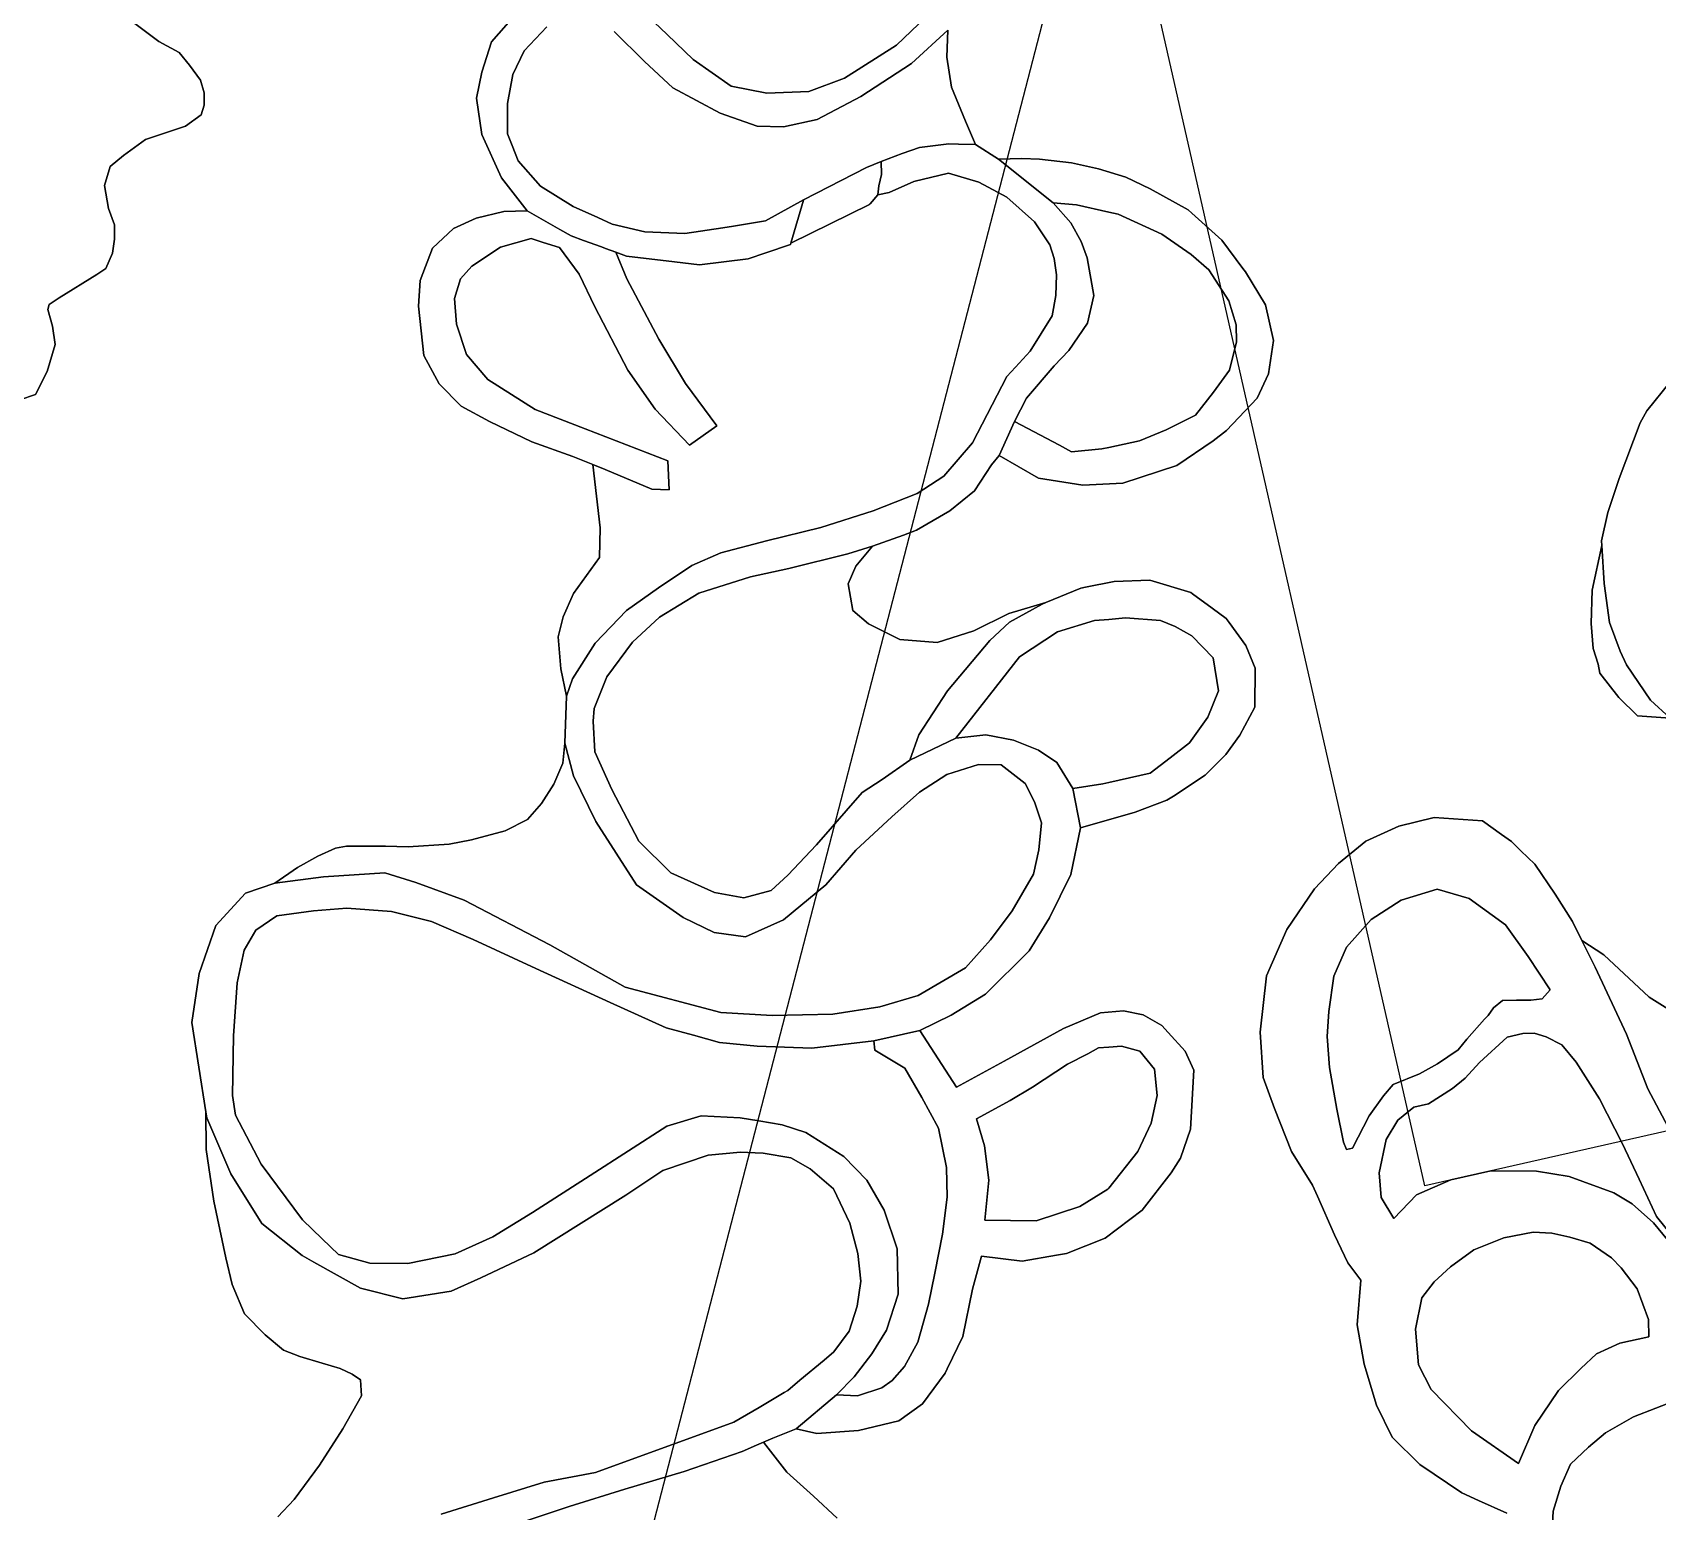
# Model space of a CAD drawing. Header units: inches. Extents: x 288635 to 1232953, y 676945 to 1655780.
# Drawn here: x 425495 to 446964, y 1026977 to 1046523 of the extents above; entities that cross this region are included whole.
import ezdxf

# ---------------------------------------------------------------- set-up
doc = ezdxf.new("R2010")
doc.units = ezdxf.units.IN
doc.header["$MEASUREMENT"] = 0
doc.layers.add('Images', color=7, linetype='Continuous')
picture_1 = doc.add_image_def('image10.jpg', size_in_pixel=(2573, 3746))
picture_2 = doc.add_image_def('image11.jpg', size_in_pixel=(2580, 3737))

msp = doc.modelspace()

# ---------------------------------------------------------------- linework, layer by layer
at = {"color": 1}
for points in [[(433447.0855, 1046905.9415), (433878.8863, 1046494.4606), (434224.327, 1046164.26), (434727.248, 1045813.7393), (435194.609, 1045722.2991), (435753.4101, 1045742.6191), (436220.771, 1045920.4195), (436911.6524, 1046357.3004), (437495.8536, 1046916.1015)], [(437495.8536, 1046916.1015), (436911.6524, 1046357.3004), (436220.771, 1045920.4195), (435753.4101, 1045742.6191), (435194.609, 1045722.2991), (434727.248, 1045813.7393), (434224.327, 1046164.26), (433878.8863, 1046494.4606), (433447.0855, 1046905.9415)], [(425326.9374, 1041666.34), (425535.2178, 1041737.4601), (425687.6181, 1042042.2607), (425794.2983, 1042397.8614), (425758.7382, 1042641.7019), (425697.7781, 1042860.1424), (425713.0181, 1042926.1825), (425845.0984, 1043017.6227), (426342.9394, 1043322.4233), (426464.8596, 1043403.7034), (426551.2198, 1043606.9038), (426576.6199, 1043789.7842), (426576.6199, 1043982.8246), (426500.4197, 1044196.185), (426444.5396, 1044500.9856), (426520.7397, 1044749.9061), (426696.8997, 1044894.8804), (426989.0003, 1045106.5475), (427518.168, 1045284.3479), (427721.3684, 1045432.5149), (427763.7018, 1045563.7485), (427763.7018, 1045724.6154), (427712.9017, 1045893.9491), (427568.9681, 1046088.6828), (427433.5011, 1046258.0165), (427162.5673, 1046401.9501), (426794.2665, 1046681.3507)], [(426794.2665, 1046681.3507), (427162.5673, 1046401.9501), (427433.5011, 1046258.0165), (427568.9681, 1046088.6828), (427712.9017, 1045893.9491), (427763.7018, 1045724.6154), (427763.7018, 1045563.7485), (427721.3684, 1045432.5149), (427518.168, 1045284.3479), (426989.0003, 1045106.5475), (426696.8997, 1044894.8804), (426520.7397, 1044749.9061), (426444.5396, 1044500.9856), (426500.4197, 1044196.185), (426576.6199, 1043982.8246), (426576.6199, 1043789.7842), (426551.2198, 1043606.9038), (426464.8596, 1043403.7034), (426342.9394, 1043322.4233), (425845.0984, 1043017.6227), (425713.0181, 1042926.1825), (425697.7781, 1042860.1424), (425758.7382, 1042641.7019), (425794.2983, 1042397.8614), (425687.6181, 1042042.2607), (425535.2178, 1041737.4601), (425326.9374, 1041666.34)], [(431882.4423, 1046763.7012), (431558.3377, 1046399.7184), (431431.3374, 1045999.6676), (431361.4873, 1045656.767), (431431.3374, 1045174.166), (431691.688, 1044602.6648), (432028.2386, 1044164.514), (431720.3427, 1044155.1722), (431354.5819, 1044068.812), (431054.8613, 1043931.6518), (430780.5408, 1043672.5712), (430617.9805, 1043245.8504), (430592.5804, 1042905.4897), (430663.7006, 1042255.2484), (430866.901, 1041879.3277), (431156.4616, 1041584.6871), (431532.3823, 1041381.4867), (432091.1834, 1041112.2461), (432634.7445, 1040919.2057), (432899.8077, 1040811.9182), (432992.6727, 1039977.2366), (432987.5927, 1039586.0758), (432642.152, 1039108.5548), (432504.9917, 1038798.6742), (432438.9516, 1038534.5137), (432474.5116, 1038112.8729), (432548.2229, 1037751.7881), (432525.7817, 1037133.103), (432499.9117, 1036868.2704), (432383.0715, 1036588.8698), (432220.5111, 1036334.8693), (432032.5508, 1036121.5089), (431737.9102, 1035974.1886), (431295.9493, 1035852.2683), (431001.3087, 1035796.3882), (430457.7476, 1035760.8282), (430158.027, 1035770.9882), (429868.4664, 1035770.9882), (429644.946, 1035770.9882), (429497.6257, 1035745.5881), (429263.9452, 1035638.9079), (428994.7047, 1035486.5076), (428695.454, 1035278.8993), (428309.3733, 1035146.8191), (427918.2125, 1034720.0982), (427694.692, 1034085.0969), (427598.1719, 1033439.9356), (427784.0497, 1032257.9434), (427789.4723, 1031763.4952), (427891.0725, 1031077.6938), (428049.8228, 1030328.3923), (428132.373, 1029979.1416), (428297.4733, 1029591.7908), (428570.5238, 1029312.3903), (428811.8243, 1029109.1898), (429027.7248, 1029026.6397), (429319.8253, 1028937.7395), (429561.1258, 1028867.8894), (429719.8761, 1028791.6892), (429827.8264, 1028715.4891), (429840.5264, 1028505.9386), (429592.8759, 1028067.7878), (429288.0753, 1027591.5368), (428950.4663, 1027136.4526), (428736.015, 1026905.505)], [(432288.8432, 1046596.0608), (431989.1226, 1046281.1002), (431841.8023, 1045966.1396), (431770.6821, 1045585.1388), (431770.6821, 1045183.818), (431831.9075, 1045030.7546), (431912.9224, 1044828.2173), (432207.563, 1044492.9366), (432639.3639, 1044223.6961), (432963.8946, 1044075.89), (433152.4449, 1043990.0156), (433584.2457, 1043888.4154), (434112.5668, 1043868.0954), (434615.4878, 1043939.2155), (434756.4549, 1043963.345), (435179.3689, 1044035.7357), (435680.7659, 1044310.5643), (435680.3381, 1044309.1015), (435679.4543, 1044306.0797), (435513.7424, 1043739.4912), (435512.8278, 1043736.364), (435508.0456, 1043720.0131), (435182.1042, 1043608.8967), (434949.2445, 1043529.5127), (434307.8932, 1043453.3125), (433977.9842, 1043492.3807), (433342.6913, 1043567.6128), (433201.4023, 1043619.214), (433065.1715, 1043668.9678), (433010.5791, 1043688.9059), (432773.1651, 1043775.6136), (432612.4398, 1043834.3133), (432459.9268, 1043920.5163), (432028.2386, 1044164.514), (431691.688, 1044602.6648), (431431.3374, 1045174.166), (431361.4873, 1045656.767), (431431.3374, 1045999.6676), (431558.3377, 1046399.7184), (431882.4423, 1046763.7012)], [(433177.8449, 1046535.1007), (433579.1657, 1046138.8599), (433955.0865, 1045793.4192), (434579.9277, 1045458.1386), (435067.6087, 1045285.4182), (435067.6087, 1045285.4182), (435418.1294, 1045275.2582), (435860.0903, 1045371.7784), (436439.2115, 1045676.579), (437109.7728, 1046113.4599), (437587.2938, 1046555.4208), (437575.1693, 1046197.1003), (437636.1294, 1045800.8595), (437822.3488, 1045352.7905), (437951.2326, 1045042.6789), (437727.7121, 1045047.7589), (437600.344, 1045050.5278), (437215.2528, 1045001.272), (436985.0648, 1044921.8968), (436707.2518, 1044818.7091), (436513.225, 1044738.0134), (435680.3381, 1044309.1015), (435680.7659, 1044310.5643), (435179.3689, 1044035.7357), (434756.4549, 1043963.345), (434615.4878, 1043939.2155), (434112.5668, 1043868.0954), (433584.2457, 1043888.4154), (433152.4449, 1043990.0156), (432963.8946, 1044075.89), (432639.3639, 1044223.6961), (432207.563, 1044492.9366), (431912.9224, 1044828.2173), (431831.9075, 1045030.7546), (431770.6821, 1045183.818), (431770.6821, 1045585.1388), (431841.8023, 1045966.1396), (431989.1226, 1046281.1002), (432288.8432, 1046596.0608)], [(437587.2938, 1046555.4208), (437109.7728, 1046113.4599), (436439.2115, 1045676.579), (435860.0903, 1045371.7784), (435418.1294, 1045275.2582), (435067.6087, 1045285.4182), (434579.9277, 1045458.1386), (433955.0865, 1045793.4192), (433579.1657, 1046138.8599), (433177.8449, 1046535.1007)], [(436125.4542, 1026889.8203), (435813.2452, 1027180.8626), (435458.7028, 1027498.3632), (435153.1525, 1027894.8749), (435274.0672, 1027948.4447), (435583.1858, 1028070.1215), (435857.5064, 1028009.1614), (436406.1475, 1028049.8014), (436939.5485, 1028176.8017), (437254.5092, 1028400.3221), (437554.2298, 1028806.723), (437581.0273, 1028862.0657), (437787.9102, 1029289.3239), (437914.9105, 1029914.1652), (438031.9253, 1030352.0257), (438570.4064, 1030285.9855), (439025.1155, 1030365.0653), (439154.6076, 1030387.5857), (439667.6886, 1030590.7861), (440155.3696, 1030961.6269), (440538.0065, 1031452.0077), (440663.3706, 1031647.4282), (440794.2884, 1032028.63), (440836.091, 1032810.7506), (440724.3307, 1033059.6711), (440497.9982, 1033308.2657), (440414.4501, 1033400.0317), (440170.6096, 1033542.272), (439906.4491, 1033593.0721), (439606.7285, 1033567.6721), (439113.9675, 1033359.3917), (438329.9384, 1032930.7139), (437701.7247, 1032587.2301), (437218.9491, 1033333.012), (437631.1919, 1033536.4558), (438083.3128, 1033815.8564), (438662.434, 1034384.8175), (438931.6745, 1034821.6984), (439211.0751, 1035395.7396), (439341.1851, 1036012.8785), (440062.5465, 1036221.1589), (440479.1074, 1036378.6393), (440567.3513, 1036432.0501), (440987.1084, 1036708.8399), (441260.3395, 1036982.0711), (441447.727, 1037238.783), (441642.4297, 1037608.0017), (441647.5097, 1038121.0827), (441525.5894, 1038420.8033), (441303.1528, 1038726.1085), (441266.5089, 1038776.4041), (441078.5431, 1038915.3353), (440821.8433, 1039105.0699), (440799.148, 1039121.8447), (440255.5869, 1039284.4051), (439783.146, 1039269.165), (439407.0014, 1039190.4371), (439346.2651, 1039177.7249), (438884.6556, 1038990.3388), (438394.9116, 1038843.661), (437929.2441, 1038616.1189), (437447.7014, 1038462.6603), (436955.5754, 1038499.702), (436537.5329, 1038706.0774), (436331.1575, 1038885.9944), (436272.9491, 1039235.2451), (436373.4909, 1039468.0789), (436591.3949, 1039735.82), (437002.7884, 1039881.9067), (437173.991, 1039947.4287), (437615.9519, 1040201.4292), (437941.0725, 1040465.5897), (438164.593, 1040811.0304), (438265.3236, 1040932.9107), (438783.4846, 1040633.1901), (439372.7658, 1040541.7499), (439901.0869, 1040567.15), (440612.2883, 1040800.8304), (441092.9246, 1041128.1992), (441268.6784, 1041264.2666), (441674.0104, 1041689.8322), (441826.4107, 1042009.8729), (441892.4508, 1042451.8337), (441785.7706, 1042924.2747), (441519.0701, 1043360.5206), (441486.4955, 1043404.3094), (441209.1895, 1043777.0814), (440811.9038, 1044133.7356), (440762.1486, 1044178.4022), (440259.2276, 1044457.8028), (439939.1869, 1044610.2031), (439579.8034, 1044721.4408), (439220.6053, 1044799.0341), (438797.309, 1044849.1372), (438564.836, 1044856.0241), (438257.7036, 1044848.9635), (437951.2326, 1045042.6789), (437822.3488, 1045352.7905), (437636.1294, 1045800.8595), (437575.1693, 1046197.1003), (437587.2938, 1046555.4208)], [(430895.0984, 1026942.6027), (431585.9798, 1027155.9631), (432256.5412, 1027364.2435), (432932.9371, 1027492.9166), (434760.9862, 1028156.7251), (435093.6294, 1028353.935), (435425.5158, 1028550.6962), (435472.1876, 1028578.3659), (435632.8899, 1028712.2845), (435952.3163, 1028978.4732), (436081.7888, 1029086.3669), (436284.9892, 1029360.6875), (436391.6694, 1029690.8881), (436437.3895, 1030021.0888), (436397.3952, 1030385.4808), (436295.1492, 1030788.1703), (436076.7088, 1031240.2912), (435766.8282, 1031504.4518), (435512.8277, 1031651.7721), (435147.067, 1031712.7322), (435043.8401, 1031717.9811), (434847.3464, 1031727.9722), (434420.6255, 1031687.3321), (433821.1843, 1031484.1317), (433333.5033, 1031159.0111), (432119.3809, 1030397.0096), (431418.3395, 1030066.8089), (431027.1787, 1029889.0085), (430387.0974, 1029787.4083), (429828.2963, 1029929.6486), (429211.6237, 1030274.4985), (429056.1348, 1030361.4495), (428522.7337, 1030783.0903), (428116.3329, 1031438.4116), (427796.2923, 1032180.0931), (427784.0497, 1032257.9434), (427598.1719, 1033439.9356), (427694.692, 1034085.0969), (427918.2125, 1034720.0982), (428309.3733, 1035146.8191), (428695.454, 1035278.8993), (429340.6153, 1035365.2595), (430148.337, 1035416.0596), (430559.8178, 1035289.0593), (431199.8991, 1035055.3789), (432327.6613, 1034466.0977), (433323.3433, 1033907.2966), (434588.2658, 1033572.0159), (435268.9872, 1033531.3758), (436066.5488, 1033551.6959), (436691.39, 1033648.2161), (437194.311, 1033795.5364), (437819.1523, 1034161.2971), (438149.353, 1034532.1378), (438438.9135, 1034913.1386), (438718.3141, 1035400.8196), (438789.4342, 1035720.8602), (438824.9943, 1036076.4609), (438733.5541, 1036355.8615), (438611.6339, 1036599.702), (438291.5932, 1036843.5425), (437991.8726, 1036848.6225), (437575.3118, 1036716.5422), (437214.6311, 1036482.8617), (436848.8704, 1036157.7411), (436371.3494, 1035715.7802), (435975.1086, 1035258.5793), (435416.3075, 1034796.2984), (434913.3865, 1034572.7779), (434501.9057, 1034628.658), (434090.4248, 1034826.7784), (433475.7436, 1035258.5793), (432937.2625, 1036096.781), (432642.6219, 1036701.3022), (432525.7817, 1037133.103), (432548.2229, 1037751.7881), (432627.3819, 1037981.4647), (432927.1025, 1038453.9057), (433343.6633, 1038885.7065), (433765.3042, 1039185.4271), (434207.2651, 1039480.0677), (434588.2658, 1039647.7081), (435192.787, 1039805.1884), (435909.0685, 1039982.9887), (436599.9499, 1040201.4292), (437184.151, 1040430.0296), (437534.6717, 1040658.6301), (437915.6725, 1041100.591), (438367.7934, 1041974.3527), (438482.7119, 1042099.11), (438676.6114, 1042309.6105), (438967.2346, 1042776.9943), (439012.9547, 1043046.2349), (439023.1147, 1043320.5554), (438992.6346, 1043533.9158), (438936.7545, 1043716.7962), (438733.5541, 1044021.5968), (438367.7934, 1044346.7175), (437996.9527, 1044544.8379), (437595.6319, 1044661.6781), (437139.8464, 1044552.8024), (436814.4082, 1044409.9271), (436664.9313, 1044375.5558), (436676.5906, 1044497.9788), (436711.2205, 1044648.0525), (436707.2518, 1044818.7091), (436985.0648, 1044921.8968), (437215.2528, 1045001.272), (437600.344, 1045050.5278), (437727.7121, 1045047.7589), (437951.2326, 1045042.6789), (438257.7036, 1044848.9635), (438257.7036, 1044848.9635), (438979.065, 1044269.8424), (439211.0751, 1044006.3568), (439348.2354, 1043762.5163), (439429.5155, 1043544.0759), (439515.8757, 1043046.2349), (439434.5955, 1042680.4741), (439185.675, 1042319.7934), (438992.6346, 1042116.593), (438626.8739, 1041689.8721), (438468.524, 1041379.9516), (438265.3236, 1040932.9107), (438164.593, 1040811.0304), (437941.0725, 1040465.5897), (437615.9519, 1040201.4292), (437173.991, 1039947.4287), (437002.7884, 1039881.9067), (436591.3949, 1039735.82), (436264.6692, 1039632.468), (435487.4276, 1039439.4276), (434979.4266, 1039327.6674), (434298.7053, 1039114.307), (433780.5442, 1038794.2664), (433419.8635, 1038464.0657), (433084.5828, 1038006.8648), (432916.9425, 1037590.3039), (432901.7025, 1037422.6636), (432922.0225, 1037016.2628), (433150.623, 1036518.4218), (433506.2237, 1035837.7004), (433927.8645, 1035416.0596), (434506.9857, 1035156.9791), (434893.0664, 1035085.8589), (435253.7472, 1035182.3791), (435472.1876, 1035385.5795), (435853.1884, 1035786.9003), (436457.7096, 1036477.7817), (436721.8701, 1036650.5021), (437085.6606, 1036906.9603), (437695.2618, 1037196.5209), (438088.3928, 1037239.7832), (438454.1536, 1037168.6631), (438784.3542, 1037036.5828), (439028.1947, 1036874.0225), (439239.5849, 1036531.0396), (439341.1851, 1036012.8785), (439211.0751, 1035395.7396), (438931.6745, 1034821.6984), (438662.434, 1034384.8175), (438083.3128, 1033815.8564), (437631.1919, 1033536.4558), (437218.9491, 1033333.012), (436609.3479, 1033195.8517), (435792.2282, 1033099.575), (435070.8668, 1033124.975), (434573.0258, 1033175.7751), (434226.9084, 1033270.3971), (433866.9044, 1033368.8155), (433125.2229, 1033704.0962), (432144.7809, 1034151.1371), (431316.7393, 1034537.2178), (430768.0982, 1034775.9783), (430239.7771, 1034908.0586), (429645.4159, 1034948.6987), (429208.5351, 1034913.1386), (428720.8541, 1034847.0985), (428446.5336, 1034659.1381), (428289.0532, 1034394.9776), (428197.6131, 1033963.1767), (428151.893, 1033262.1353), (428136.6529, 1032474.7337), (428177.293, 1032215.6532), (428517.6537, 1031565.4119), (429061.2148, 1030833.8904), (429322.9729, 1030580.4863), (429538.7357, 1030371.6095), (429950.2166, 1030259.8493), (430453.1376, 1030254.7693), (431077.9788, 1030381.7695), (431575.8198, 1030605.29), (432099.0609, 1030930.4106), (432861.0624, 1031418.0916), (433877.0644, 1032068.3329), (434329.1853, 1032205.4932), (434842.2663, 1032180.0931), (435091.3464, 1032139.3345), (435401.0675, 1032088.6529), (435710.9481, 1031987.0527), (436213.8691, 1031667.0121), (436518.6697, 1031357.1315), (436747.2702, 1030960.8907), (436919.9905, 1030447.8097), (436930.1505, 1029848.3685), (436777.7502, 1029375.9275), (436584.7098, 1029060.9669), (436351.0294, 1028756.1663), (436116.5869, 1028517.1624), (435583.1858, 1028070.1215), (435274.0672, 1027948.4447), (435153.1525, 1027894.8749), (435057.8997, 1027852.6743), (434872.7464, 1027770.6443), (434105.6649, 1027506.4838), (433318.2633, 1027272.8033), (432586.7418, 1027044.2029), (431794.2602, 1026780.0423)], [(447137.3012, 1041910.9206), (446822.3406, 1041524.8398), (446735.9804, 1041362.2795), (446456.5798, 1040630.758), (446309.2595, 1040178.6371), (446222.8994, 1039802.7164), (446226.636, 1039743.4651), (446098.9058, 1039152.5362), (446088.7458, 1038710.5753), (446114.1458, 1038380.3747), (446180.186, 1038177.1743), (446200.506, 1038055.254), (446454.5065, 1037735.2134), (446699.6699, 1037494.2833), (447132.2212, 1037460.8317)], [(447132.2212, 1037460.8317), (446873.1407, 1037699.5922), (446553.1, 1038166.9531), (446471.8199, 1038344.7535), (446329.5796, 1038725.7542), (446258.4594, 1039238.8353), (446226.636, 1039743.4651), (446222.8994, 1039802.7164), (446309.2595, 1040178.6371), (446456.5798, 1040630.758), (446735.9804, 1041362.2795), (446822.3406, 1041524.8398), (447137.3012, 1041910.9206)], [(447429.9214, 1033413.3418), (446853.1286, 1033773.1759), (446255.169, 1034334.0937), (445965.4528, 1034525.2514), (445841.2091, 1034775.8446), (445609.8992, 1035134.0017), (445342.9694, 1035532.3829), (445159.5839, 1035710.2114), (445033.4875, 1035832.4867), (444903.6488, 1035925.9706), (444652.4867, 1036106.8072), (444012.4054, 1036147.4473), (443546.0666, 1036032.1903), (443108.1636, 1035837.5667), (442747.4829, 1035542.9261), (442432.5222, 1035207.6454), (442064.8063, 1034666.8095), (441797.521, 1034054.4831), (441716.2408, 1033312.8016), (441751.8009, 1032713.3604), (441904.2012, 1032301.8796), (442127.7216, 1031732.9185), (442407.1222, 1031290.9576), (442471.1043, 1031146.1561), (442696.6828, 1030635.6363), (442874.4831, 1030264.7955), (443042.1235, 1030036.1951), (442997.6734, 1029444.4797), (443089.1136, 1028926.3187), (443251.6739, 1028382.7576), (443459.9543, 1027961.1168), (443825.715, 1027600.436), (444379.4361, 1027224.5153), (444600.423, 1027124.4101), (444973.7973, 1026955.2747)], [(444973.7973, 1026955.2747), (444600.423, 1027124.4101), (444379.4361, 1027224.5153), (443825.715, 1027600.436), (443459.9543, 1027961.1168), (443251.6739, 1028382.7576), (443089.1136, 1028926.3187), (442997.6734, 1029444.4797), (443042.1235, 1030036.1951), (442874.4831, 1030264.7955), (442696.6828, 1030635.6363), (442471.1043, 1031146.1561), (442407.1222, 1031290.9576), (442127.7216, 1031732.9185), (441904.2012, 1032301.8796), (441751.8009, 1032713.3604), (441716.2408, 1033312.8016), (441797.521, 1034054.4831), (442064.8063, 1034666.8095), (442432.5222, 1035207.6454), (442747.4829, 1035542.9261), (443108.1636, 1035837.5667), (443546.0666, 1036032.1903), (444012.4054, 1036147.4473), (444652.4867, 1036106.8072), (444903.6488, 1035925.9706), (445033.4875, 1035832.4867), (445159.5839, 1035710.2114), (445342.9694, 1035532.3829), (445342.9694, 1035532.3829), (445609.8992, 1035134.0017), (445841.2091, 1034775.8446), (445965.4528, 1034525.2514), (446140.9297, 1034171.3233), (446552.4105, 1033287.4016), (446836.8911, 1032560.9601), (447177.2517, 1031915.7988)], [(447177.2517, 1031915.7988), (446836.8911, 1032560.9601), (446552.4105, 1033287.4016), (446140.9297, 1034171.3233), (445965.4528, 1034525.2514), (446255.169, 1034334.0937), (446853.1286, 1033773.1759), (447429.9214, 1033413.3418)], [(447390.6122, 1030330.8357), (446948.6513, 1030874.3967), (446720.0508, 1031367.1577), (446501.6104, 1031834.5187), (446196.8098, 1032428.8799), (445886.9292, 1032916.5608), (445698.9688, 1033145.1613), (445490.6884, 1033251.8415), (445333.2081, 1033297.5616), (445185.8878, 1033292.4816), (444977.6073, 1033246.7615), (444611.8466, 1032911.4808), (444423.8862, 1032703.2004), (444256.2459, 1032566.0401), (443936.2053, 1032362.8397), (443743.1649, 1032322.1996), (443534.8845, 1032149.4793), (443377.4041, 1031895.4788), (443377.4041, 1031895.4788), (443285.964, 1031453.5179), (443311.364, 1031128.3973), (443479.0043, 1030848.9967), (443779.9949, 1031161.5232), (444232.1158, 1031359.6436), (444760.4369, 1031481.5638), (445364.9581, 1031476.4838), (445796.759, 1031405.3636), (446386.0402, 1031186.9232), (446629.8806, 1031044.6829), (446909.2812, 1030790.6824), (447097.2416, 1030567.162)], [(447097.2416, 1030567.162), (446909.2812, 1030790.6824), (446629.8806, 1031044.6829), (446386.0402, 1031186.9232), (445796.759, 1031405.3636), (445364.9581, 1031476.4838), (444760.4369, 1031481.5638), (444232.1158, 1031359.6436), (443779.9949, 1031161.5232), (443479.0043, 1030848.9967), (443311.364, 1031128.3973), (443285.964, 1031453.5179), (443377.4041, 1031895.4788), (443534.8845, 1032149.4793), (443743.1649, 1032322.1996), (443936.2053, 1032362.8397), (444256.2459, 1032566.0401), (444423.8862, 1032703.2004), (444611.8466, 1032911.4808), (444977.6073, 1033246.7615), (445185.8878, 1033292.4816), (445333.2081, 1033297.5616), (445490.6884, 1033251.8415), (445698.9688, 1033145.1613), (445886.9292, 1032916.5608), (446196.8098, 1032428.8799), (446501.6104, 1031834.5187), (446501.6104, 1031834.5187), (446720.0508, 1031367.1577), (446948.6513, 1030874.3967), (447390.6122, 1030330.8357)], [(428736.015, 1026905.505), (428950.4663, 1027136.4526), (429288.0753, 1027591.5368), (429592.8759, 1028067.7878), (429840.5264, 1028505.9386), (429827.8264, 1028715.4891), (429719.8761, 1028791.6892), (429561.1258, 1028867.8894), (429319.8253, 1028937.7395), (429027.7248, 1029026.6397), (428811.8243, 1029109.1898), (428570.5238, 1029312.3903), (428297.4733, 1029591.7908), (428132.373, 1029979.1416), (428049.8228, 1030328.3923), (427891.0725, 1031077.6938), (427789.4723, 1031763.4952), (427784.0497, 1032257.9434), (427796.2923, 1032180.0931), (428116.3329, 1031438.4116), (428522.7337, 1030783.0903), (429056.1348, 1030361.4495), (429211.6237, 1030274.4985), (429828.2963, 1029929.6486), (429828.2963, 1029929.6486), (430387.0974, 1029787.4083), (431027.1787, 1029889.0085), (431418.3395, 1030066.8089), (432119.3809, 1030397.0096), (433333.5033, 1031159.0111), (433821.1843, 1031484.1317), (434420.6255, 1031687.3321), (434847.3464, 1031727.9722), (435043.8401, 1031717.9811), (435147.067, 1031712.7322), (435512.8277, 1031651.7721), (435766.8282, 1031504.4518), (436076.7088, 1031240.2912), (436295.1492, 1030788.1703), (436397.3952, 1030385.4808), (436437.3895, 1030021.0888), (436391.6694, 1029690.8881), (436284.9892, 1029360.6875), (436081.7888, 1029086.3669), (435952.3163, 1028978.4732), (435632.8899, 1028712.2845), (435472.1876, 1028578.3659), (435425.5158, 1028550.6962), (435093.6294, 1028353.935), (434760.9862, 1028156.7251), (432932.9371, 1027492.9166), (432256.5412, 1027364.2435), (431585.9798, 1027155.9631), (430895.0984, 1026942.6027)], [(447236.2688, 1028455.3827), (446646.9876, 1028226.7822), (446276.1468, 1028018.5018), (446052.6264, 1027825.4614), (445813.8659, 1027601.941), (445686.8657, 1027312.3804), (445585.2655, 1026982.1797), (445564.9454, 1026570.6989)], [(445564.9454, 1026570.6989), (445585.2655, 1026982.1797), (445686.8657, 1027312.3804), (445813.8659, 1027601.941), (446052.6264, 1027825.4614), (446276.1468, 1028018.5018), (446646.9876, 1028226.7822), (447236.2688, 1028455.3827)], [(431794.2602, 1026780.0423), (432586.7418, 1027044.2029), (433318.2633, 1027272.8033), (434105.6649, 1027506.4838), (434872.7464, 1027770.6443), (435057.8997, 1027852.6743), (435153.1525, 1027894.8749), (435458.7028, 1027498.3632), (435813.2452, 1027180.8626), (436125.4542, 1026889.8203)]]:
    msp.add_lwpolyline(points, dxfattribs=at)
for points in [[(436554.4203, 1044251.4371), (435512.8278, 1043736.364), (435513.7424, 1043739.4912), (435679.4543, 1044306.0797), (435680.3381, 1044309.1015), (436513.225, 1044738.0134), (436707.2518, 1044818.7091), (436711.2205, 1044648.0525), (436676.5906, 1044497.9788), (436664.9313, 1044375.5558), (436559.712, 1044256.7288), (436558.634, 1044256.1957), (436554.4203, 1044251.4371)], [(441092.9246, 1041128.1992), (440612.2883, 1040800.8304), (439901.0869, 1040567.15), (439372.7658, 1040541.7499), (438783.4846, 1040633.1901), (438265.3236, 1040932.9107), (438468.524, 1041379.9516), (439062.9586, 1041067.2229), (439222.9055, 1040983.0758), (439624.2263, 1041018.6359), (439714.8119, 1041038.0471), (440122.0673, 1041125.3161), (440472.588, 1041272.6364), (440858.6688, 1041465.6768), (441097.4293, 1041770.4774), (441310.7897, 1042060.038), (441402.2299, 1042435.9587), (441397.1499, 1042659.4792), (441300.6297, 1042974.4398), (441036.4691, 1043385.9206), (440802.7887, 1043589.121), (440416.7079, 1043858.3616), (439837.5867, 1044122.5221), (439714.8119, 1044149.8054), (439288.9456, 1044244.4423), (438979.065, 1044269.8424), (438257.7036, 1044848.9635), (438564.836, 1044856.0241), (438797.309, 1044849.1372), (439220.6053, 1044799.0341), (439579.8034, 1044721.4408), (439939.1869, 1044610.2031), (440259.2276, 1044457.8028), (440762.1486, 1044178.4022), (440811.9038, 1044133.7356), (441209.1895, 1043777.0814), (441486.4955, 1043404.3094), (441519.0701, 1043360.5206), (441785.7706, 1042924.2747), (441892.4508, 1042451.8337), (441826.4107, 1042009.8729), (441674.0104, 1041689.8322), (441268.6784, 1041264.2666), (441092.9246, 1041128.1992)], [(438992.6346, 1043533.9158), (439023.1147, 1043320.5554), (439012.9547, 1043046.2349), (438967.2346, 1042776.9943), (438676.6114, 1042309.6105), (438482.7119, 1042099.11), (438367.7934, 1041974.3527), (437915.6725, 1041100.591), (437534.6717, 1040658.6301), (437184.151, 1040430.0296), (436599.9499, 1040201.4292), (435909.0685, 1039982.9887), (435192.787, 1039805.1884), (434588.2658, 1039647.7081), (434207.2651, 1039480.0677), (433765.3042, 1039185.4271), (433343.6633, 1038885.7065), (432927.1025, 1038453.9057), (432627.3819, 1037981.4647), (432548.2229, 1037751.7881), (432474.5116, 1038112.8729), (432438.9516, 1038534.5137), (432504.9917, 1038798.6742), (432642.152, 1039108.5548), (432987.5927, 1039586.0758), (432992.6727, 1039977.2366), (432899.8077, 1040811.9182), (433061.4654, 1040746.4854), (433676.1466, 1040487.4049), (433904.747, 1040477.2449), (433889.507, 1040863.3256), (432796.0944, 1041284.8441), (432136.9035, 1041538.967), (431512.0623, 1041935.2078), (431227.5817, 1042265.4084), (431095.5014, 1042666.7292), (431070.1014, 1043007.0899), (431151.3815, 1043266.1704), (431298.7018, 1043433.8108), (431679.7026, 1043687.8113), (432081.0234, 1043799.5715), (432243.5837, 1043748.7714), (432456.9442, 1043682.7313), (432716.0247, 1043327.1306), (432924.3051, 1042895.3297), (433361.186, 1042062.208), (433721.8667, 1041544.047), (434176.0369, 1041068.6344), (434534.6683, 1041325.6066), (434123.1875, 1041884.4077), (433767.5868, 1042468.6088), (433345.9459, 1043266.1704), (433201.4023, 1043619.214), (433342.6913, 1043567.6128), (433977.9842, 1043492.3807), (434307.8932, 1043453.3125), (434949.2445, 1043529.5127), (435182.1042, 1043608.8967), (435508.0456, 1043720.0131), (435512.8278, 1043736.364), (436554.4203, 1044251.4371), (436558.634, 1044256.1957), (436559.712, 1044256.7288), (436664.9313, 1044375.5558), (436814.4082, 1044409.9271), (437139.8464, 1044552.8024), (437595.6319, 1044661.6781), (437996.9527, 1044544.8379), (438367.7934, 1044346.7175), (438733.5541, 1044021.5968), (438936.7545, 1043716.7962), (438992.6346, 1043533.9158)], [(439624.2263, 1041018.6359), (439222.9055, 1040983.0758), (439062.9586, 1041067.2229), (438468.524, 1041379.9516), (438626.8739, 1041689.8721), (438992.6346, 1042116.593), (439185.675, 1042319.7934), (439434.5955, 1042680.4741), (439515.8757, 1043046.2349), (439429.5155, 1043544.0759), (439348.2354, 1043762.5163), (439211.0751, 1044006.3568), (438979.065, 1044269.8424), (439288.9456, 1044244.4423), (439714.8119, 1044149.8054), (439837.5867, 1044122.5221), (440416.7079, 1043858.3616), (440802.7887, 1043589.121), (441036.4691, 1043385.9206), (441300.6297, 1042974.4398), (441397.1499, 1042659.4792), (441402.2299, 1042435.9587), (441310.7897, 1042060.038), (441097.4293, 1041770.4774), (440858.6688, 1041465.6768), (440472.588, 1041272.6364), (440122.0673, 1041125.3161), (439714.8119, 1041038.0471), (439624.2263, 1041018.6359)], [(432612.4398, 1043834.3133), (432773.1651, 1043775.6136), (433010.5791, 1043688.9059), (433065.1715, 1043668.9678), (433201.4023, 1043619.214), (433345.9459, 1043266.1704), (433767.5868, 1042468.6088), (434123.1875, 1041884.4077), (434534.6683, 1041325.6066), (434176.0369, 1041068.6344), (433721.8667, 1041544.047), (433361.186, 1042062.208), (432924.3051, 1042895.3297), (432716.0247, 1043327.1306), (432456.9442, 1043682.7313), (432243.5837, 1043748.7714), (432081.0234, 1043799.5715), (431679.7026, 1043687.8113), (431298.7018, 1043433.8108), (431151.3815, 1043266.1704), (431070.1014, 1043007.0899), (431095.5014, 1042666.7292), (431227.5817, 1042265.4084), (431512.0623, 1041935.2078), (432136.9035, 1041538.967), (432796.0944, 1041284.8441), (433889.507, 1040863.3256), (433904.747, 1040477.2449), (433676.1466, 1040487.4049), (433061.4654, 1040746.4854), (432899.8077, 1040811.9182), (432634.7445, 1040919.2057), (432091.1834, 1041112.2461), (431532.3823, 1041381.4867), (431156.4616, 1041584.6871), (430866.901, 1041879.3277), (430663.7006, 1042255.2484), (430592.5804, 1042905.4897), (430617.9805, 1043245.8504), (430780.5408, 1043672.5712), (431054.8613, 1043931.6518), (431354.5819, 1044068.812), (431720.3427, 1044155.1722), (432028.2386, 1044164.514), (432459.9268, 1043920.5163), (432612.4398, 1043834.3133)], [(446873.1407, 1037699.5922), (447132.2212, 1037460.8317), (446699.6699, 1037494.2833), (446454.5065, 1037735.2134), (446200.506, 1038055.254), (446180.186, 1038177.1743), (446114.1458, 1038380.3747), (446088.7458, 1038710.5753), (446098.9058, 1039152.5362), (446226.636, 1039743.4651), (446258.4594, 1039238.8353), (446329.5796, 1038725.7542), (446471.8199, 1038344.7535), (446553.1, 1038166.9531), (446873.1407, 1037699.5922)], [(436955.5754, 1038499.702), (437447.7014, 1038462.6603), (437929.2441, 1038616.1189), (438394.9116, 1038843.661), (438884.6556, 1038990.3388), (438833.1841, 1038969.4444), (438401.3832, 1038730.684), (438142.3027, 1038486.8435), (437583.5016, 1037821.3621), (437202.5008, 1037242.241), (437085.6606, 1036906.9603), (436721.8701, 1036650.5021), (436457.7096, 1036477.7817), (435853.1884, 1035786.9003), (435472.1876, 1035385.5795), (435253.7472, 1035182.3791), (434893.0664, 1035085.8589), (434506.9857, 1035156.9791), (433927.8645, 1035416.0596), (433506.2237, 1035837.7004), (433150.623, 1036518.4218), (432922.0225, 1037016.2628), (432901.7025, 1037422.6636), (432916.9425, 1037590.3039), (433084.5828, 1038006.8648), (433419.8635, 1038464.0657), (433780.5442, 1038794.2664), (434298.7053, 1039114.307), (434979.4266, 1039327.6674), (435487.4276, 1039439.4276), (436264.6692, 1039632.468), (436591.3949, 1039735.82), (436373.4909, 1039468.0789), (436272.9491, 1039235.2451), (436331.1575, 1038885.9944), (436537.5329, 1038706.0774), (436955.5754, 1038499.702)], [(441078.5431, 1038915.3353), (441266.5089, 1038776.4041), (441303.1528, 1038726.1085), (441525.5894, 1038420.8033), (441647.5097, 1038121.0827), (441642.4297, 1037608.0017), (441447.727, 1037238.783), (441260.3395, 1036982.0711), (440987.1084, 1036708.8399), (440567.3513, 1036432.0501), (440479.1074, 1036378.6393), (440062.5465, 1036221.1589), (439341.1851, 1036012.8785), (439239.5849, 1036531.0396), (439635.8257, 1036591.9997), (439714.8119, 1036609.9803), (440260.6669, 1036734.24), (440523.0317, 1036937.4441), (440778.828, 1037135.5608), (441022.6684, 1037475.9215), (441164.9087, 1037821.3621), (441093.7886, 1038258.243), (440809.308, 1038547.8036), (440590.8676, 1038674.8039), (440397.8272, 1038751.004), (439935.5463, 1038786.5641), (439714.8119, 1038767.4883), (439524.0654, 1038751.004), (439036.3845, 1038603.6837), (438533.4635, 1038273.4831), (437695.2618, 1037196.5209), (437085.6606, 1036906.9603), (437202.5008, 1037242.241), (437583.5016, 1037821.3621), (438142.3027, 1038486.8435), (438401.3832, 1038730.684), (438833.1841, 1038969.4444), (438884.6556, 1038990.3388), (439346.2651, 1039177.7249), (439407.0014, 1039190.4371), (439783.146, 1039269.165), (440255.5869, 1039284.4051), (440799.148, 1039121.8447), (440821.8433, 1039105.0699), (441078.5431, 1038915.3353)], [(441022.6684, 1037475.9215), (440778.828, 1037135.5608), (440523.0317, 1036937.4441), (440260.6669, 1036734.24), (439714.8119, 1036609.9803), (439635.8257, 1036591.9997), (439239.5849, 1036531.0396), (439028.1947, 1036874.0225), (438784.3542, 1037036.5828), (438454.1536, 1037168.6631), (438088.3928, 1037239.7832), (437695.2618, 1037196.5209), (438533.4635, 1038273.4831), (439036.3845, 1038603.6837), (439524.0654, 1038751.004), (439714.8119, 1038767.4883), (439935.5463, 1038786.5641), (440397.8272, 1038751.004), (440590.8676, 1038674.8039), (440809.308, 1038547.8036), (441093.7886, 1038258.243), (441164.9087, 1037821.3621), (441022.6684, 1037475.9215)], [(432937.2625, 1036096.781), (433475.7436, 1035258.5793), (434090.4248, 1034826.7784), (434501.9057, 1034628.658), (434913.3865, 1034572.7779), (435416.3075, 1034796.2984), (435975.1086, 1035258.5793), (436371.3494, 1035715.7802), (436848.8704, 1036157.7411), (437214.6311, 1036482.8617), (437575.3118, 1036716.5422), (437991.8726, 1036848.6225), (438291.5932, 1036843.5425), (438611.6339, 1036599.702), (438733.5541, 1036355.8615), (438824.9943, 1036076.4609), (438789.4342, 1035720.8602), (438718.3141, 1035400.8196), (438438.9135, 1034913.1386), (438149.353, 1034532.1378), (437819.1523, 1034161.2971), (437194.311, 1033795.5364), (436691.39, 1033648.2161), (436066.5488, 1033551.6959), (435268.9872, 1033531.3758), (434588.2658, 1033572.0159), (433323.3433, 1033907.2966), (432327.6613, 1034466.0977), (431199.8991, 1035055.3789), (430559.8178, 1035289.0593), (430148.337, 1035416.0596), (429340.6153, 1035365.2595), (428695.454, 1035278.8993), (428994.7047, 1035486.5076), (429263.9452, 1035638.9079), (429497.6257, 1035745.5881), (429644.946, 1035770.9882), (429868.4664, 1035770.9882), (430158.027, 1035770.9882), (430457.7476, 1035760.8282), (431001.3087, 1035796.3882), (431295.9493, 1035852.2683), (431737.9102, 1035974.1886), (432032.5508, 1036121.5089), (432220.5111, 1036334.8693), (432383.0715, 1036588.8698), (432499.9117, 1036868.2704), (432525.7817, 1037133.103), (432642.6219, 1036701.3022), (432937.2625, 1036096.781)], [(442814.3697, 1031858.9662), (442855.0098, 1031762.446), (442936.2899, 1031777.6861), (443154.7304, 1032204.4069), (443342.6907, 1032468.5674), (443469.691, 1032620.9677), (443820.2117, 1032763.208), (444058.9722, 1032895.2883), (444328.2127, 1033078.1687), (444442.9405, 1033220.3313), (444676.1933, 1033482.0294), (444724.4535, 1033530.2896), (444795.5736, 1033631.8898), (444917.4939, 1033728.41), (445100.3743, 1033733.49), (445288.3346, 1033733.49), (445440.7349, 1033753.81), (445546.3568, 1033871.0736), (445256.7962, 1034313.0345), (444957.0756, 1034729.5953), (444474.4747, 1035080.116), (444052.8338, 1035202.0362), (443575.3129, 1035054.7159), (443179.0721, 1034800.7154), (442853.9514, 1034434.9547), (442686.3111, 1034053.9539), (442620.271, 1033586.593), (442599.9509, 1033256.3923), (442630.9282, 1032843.3613), (442728.0095, 1032295.8471), (442814.3697, 1031858.9662)], [(442936.2899, 1031777.6861), (442855.0098, 1031762.446), (442814.3697, 1031858.9662), (442728.0095, 1032295.8471), (442630.9282, 1032843.3613), (442599.9509, 1033256.3923), (442620.271, 1033586.593), (442686.3111, 1034053.9539), (442853.9514, 1034434.9547), (443179.0721, 1034800.7154), (443575.3129, 1035054.7159), (444052.8338, 1035202.0362), (444474.4747, 1035080.116), (444957.0756, 1034729.5953), (445256.7962, 1034313.0345), (445546.3568, 1033871.0736), (445440.7349, 1033753.81), (445288.3346, 1033733.49), (445100.3743, 1033733.49), (444917.4939, 1033728.41), (444795.5736, 1033631.8898), (444724.4535, 1033530.2896), (444676.1933, 1033482.0294), (444442.9405, 1033220.3313), (444328.2127, 1033078.1687), (444058.9722, 1032895.2883), (443820.2117, 1032763.208), (443469.691, 1032620.9677), (443342.6907, 1032468.5674), (443154.7304, 1032204.4069), (442936.2899, 1031777.6861)], [(435070.8668, 1033124.975), (435792.2282, 1033099.575), (436609.3479, 1033195.8517), (436624.5879, 1033073.9315), (437020.8287, 1032835.171), (437244.3491, 1032449.0902), (437462.7896, 1032042.6894), (437569.4698, 1031524.5284), (437579.6298, 1031133.3676), (437518.6697, 1030640.6066), (437417.0695, 1030127.5256), (437330.7093, 1029716.0448), (437193.549, 1029213.1238), (437015.7487, 1028893.0831), (436853.1884, 1028710.2028), (436716.0281, 1028613.6826), (436395.9875, 1028507.0024), (436116.5869, 1028517.1624), (436351.0294, 1028756.1663), (436584.7098, 1029060.9669), (436777.7502, 1029375.9275), (436930.1505, 1029848.3685), (436919.9905, 1030447.8097), (436747.2702, 1030960.8907), (436518.6697, 1031357.1315), (436213.8691, 1031667.0121), (435710.9481, 1031987.0527), (435401.0675, 1032088.6529), (435091.3464, 1032139.3345), (434842.2663, 1032180.0931), (434329.1853, 1032205.4932), (433877.0644, 1032068.3329), (432861.0624, 1031418.0916), (432099.0609, 1030930.4106), (431575.8198, 1030605.29), (431077.9788, 1030381.7695), (430453.1376, 1030254.7693), (429950.2166, 1030259.8493), (429538.7357, 1030371.6095), (429322.9729, 1030580.4863), (429061.2148, 1030833.8904), (428517.6537, 1031565.4119), (428177.293, 1032215.6532), (428136.6529, 1032474.7337), (428151.893, 1033262.1353), (428197.6131, 1033963.1767), (428289.0532, 1034394.9776), (428446.5336, 1034659.1381), (428720.8541, 1034847.0985), (429208.5351, 1034913.1386), (429645.4159, 1034948.6987), (430239.7771, 1034908.0586), (430768.0982, 1034775.9783), (431316.7393, 1034537.2178), (432144.7809, 1034151.1371), (433125.2229, 1033704.0962), (433866.9044, 1033368.8155), (434226.9084, 1033270.3971), (434573.0258, 1033175.7751), (435070.8668, 1033124.975)], [(440497.9982, 1033308.2657), (440724.3307, 1033059.6711), (440836.091, 1032810.7506), (440794.2884, 1032028.63), (440663.3706, 1031647.4282), (440538.0065, 1031452.0077), (440155.3696, 1030961.6269), (439667.6886, 1030590.7861), (439154.6076, 1030387.5857), (439025.1155, 1030365.0653), (438570.4064, 1030285.9855), (438031.9253, 1030352.0257), (437914.9105, 1029914.1652), (437787.9102, 1029289.3239), (437581.0273, 1028862.0657), (437554.2298, 1028806.723), (437254.5092, 1028400.3221), (436939.5485, 1028176.8017), (436406.1475, 1028049.8014), (435857.5064, 1028009.1614), (435583.1858, 1028070.1215), (436116.5869, 1028517.1624), (436395.9875, 1028507.0024), (436716.0281, 1028613.6826), (436853.1884, 1028710.2028), (437015.7487, 1028893.0831), (437193.549, 1029213.1238), (437330.7093, 1029716.0448), (437417.0695, 1030127.5256), (437518.6697, 1030640.6066), (437579.6298, 1031133.3676), (437569.4698, 1031524.5284), (437462.7896, 1032042.6894), (437244.3491, 1032449.0902), (437020.8287, 1032835.171), (436624.5879, 1033073.9315), (436609.3479, 1033195.8517), (437218.9491, 1033333.012), (437701.7247, 1032587.2301), (438329.9384, 1032930.7139), (439113.9675, 1033359.3917), (439606.7285, 1033567.6721), (439906.4491, 1033593.0721), (440170.6096, 1033542.272), (440414.4501, 1033400.0317), (440497.9982, 1033308.2657)], [(438707.5667, 1032587.2301), (438412.9261, 1032409.4298), (437965.8852, 1032165.5893), (438072.3908, 1031809.009), (438128.2709, 1031356.8881), (438077.6454, 1030829.5466), (438753.2868, 1030819.3866), (439332.4079, 1031007.347), (439703.2487, 1031235.9474), (439714.8119, 1031250.4755), (440099.4895, 1031733.7884), (440272.2098, 1032109.7092), (440353.49, 1032475.4699), (440317.9299, 1032820.9106), (440124.8895, 1033059.6711), (439881.049, 1033125.7112), (439714.8119, 1033114.6287), (439576.2484, 1033105.3912), (439439.0882, 1033024.111), (439169.8476, 1032886.9507), (438707.5667, 1032587.2301)], [(439332.4079, 1031007.347), (438753.2868, 1030819.3866), (438077.6454, 1030829.5466), (438128.2709, 1031356.8881), (438072.3908, 1031809.009), (437965.8852, 1032165.5893), (438412.9261, 1032409.4298), (438707.5667, 1032587.2301), (439169.8476, 1032886.9507), (439439.0882, 1033024.111), (439576.2484, 1033105.3912), (439714.8119, 1033114.6287), (439881.049, 1033125.7112), (440124.8895, 1033059.6711), (440317.9299, 1032820.9106), (440353.49, 1032475.4699), (440272.2098, 1032109.7092), (440099.4895, 1031733.7884), (439714.8119, 1031250.4755), (439703.2487, 1031235.9474), (439332.4079, 1031007.347)], [(445568.1585, 1030653.5221), (445319.238, 1030668.7622), (444933.1573, 1030592.562), (444536.9165, 1030435.0817), (444227.0358, 1030211.5613), (444015.0626, 1030012.566), (443851.1151, 1029800.0804), (443764.7549, 1029388.5996), (443805.395, 1028916.1587), (443973.0353, 1028591.038), (444506.4364, 1028042.3969), (445126.1976, 1027610.5961), (445341.425, 1028115.022), (445656.3856, 1028577.3029), (445951.0262, 1028866.8635), (446159.3066, 1029059.9039), (446464.1072, 1029202.1442), (446848.3211, 1029286.9994), (446843.2411, 1029515.5999), (446695.9208, 1029922.0007), (446482.5603, 1030196.3212), (446355.5601, 1030328.4015), (446076.1595, 1030521.4419), (445806.919, 1030602.722), (445568.1585, 1030653.5221)], [(445341.425, 1028115.022), (445126.1976, 1027610.5961), (444506.4364, 1028042.3969), (443973.0353, 1028591.038), (443805.395, 1028916.1587), (443764.7549, 1029388.5996), (443851.1151, 1029800.0804), (444015.0626, 1030012.566), (444227.0358, 1030211.5613), (444536.9165, 1030435.0817), (444933.1573, 1030592.562), (445319.238, 1030668.7622), (445568.1585, 1030653.5221), (445806.919, 1030602.722), (446076.1595, 1030521.4419), (446355.5601, 1030328.4015), (446482.5603, 1030196.3212), (446695.9208, 1029922.0007), (446843.2411, 1029515.5999), (446848.3211, 1029286.9994), (446464.1072, 1029202.1442), (446159.3066, 1029059.9039), (445951.0262, 1028866.8635), (445656.3856, 1028577.3029), (445341.425, 1028115.022)]]:
    msp.add_lwpolyline(points, close=True, dxfattribs=at)

# ---------------------------------------------------------------- pictures from other files: only their frames are drawn
at = {"layer": 'Images'}
image = msp.add_image(picture_1, insert=(443888.2369, 1031282.0767), size_in_units=(43242.1612, 62955.7466), rotation=12.777861175, dxfattribs=at)
image.dxf.flags = 7
image = msp.add_image(picture_2, insert=(424328.3719, 990691.8328), size_in_units=(43379.0283, 62832.3367), rotation=-14.53947719, dxfattribs=at)
image.dxf.flags = 7

doc.saveas('drawing.dxf')
